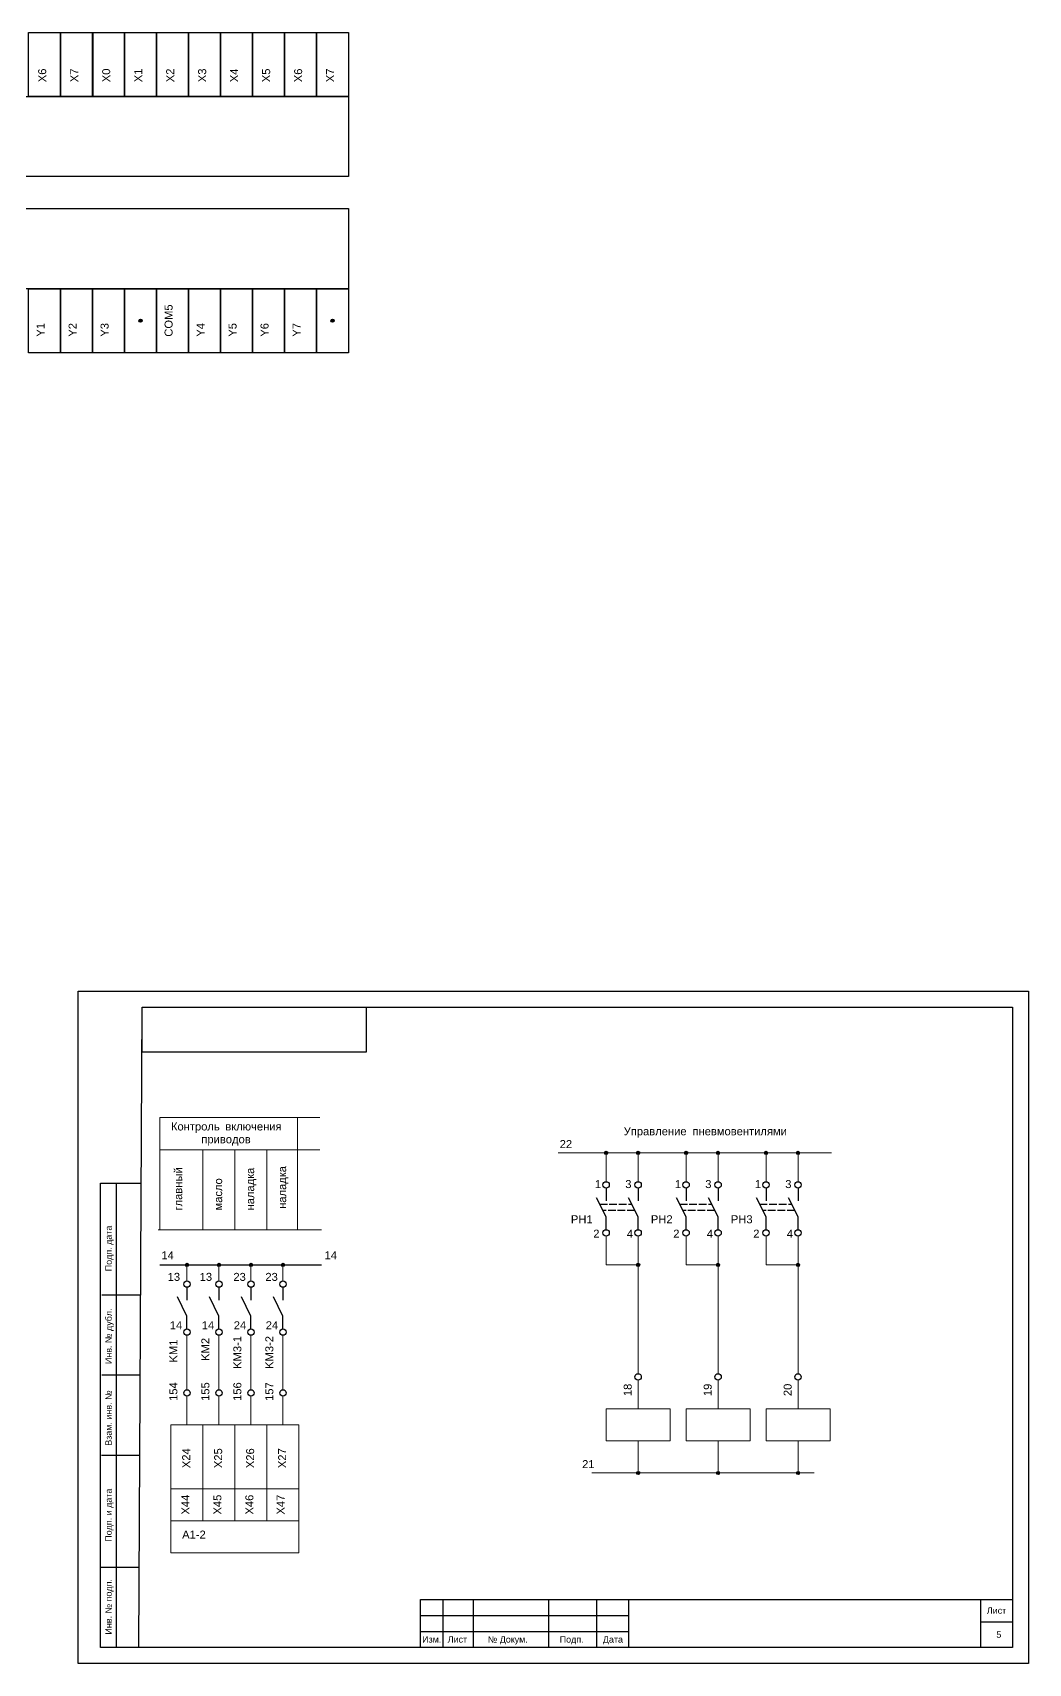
# Model space of a CAD drawing. Header units: millimetres. Extents: x 1674 to 4134, y 3039 to 4124.
# Drawn here: x 2962 to 3273, y 3614 to 4124 of the extents above; entities that cross this region are included whole.
import ezdxf

# ---------------------------------------------------------------- set-up
doc = ezdxf.new("R2010")
doc.units = ezdxf.units.MM
doc.linetypes.add('ACAD_ISO02W100', pattern=[15, 12, -3])
doc.layers.add('Аппаратура', color=7, linetype='Continuous', lineweight=20)
doc.layers.add('Рамки', color=7, linetype='Continuous', lineweight=25)
doc.styles.get("Standard").update_dxf_attribs({"font": 'arial.ttf'})

msp = doc.modelspace()

# ---------------------------------------------------------------- hatches: boundary and pattern name
h = msp.add_hatch(color=256)
h.dxf.hatch_style = 1
h.paths.add_polyline_path([(2996, 4034, 1), (2995, 4034, 1)])
h = msp.add_hatch(color=256)
h.dxf.hatch_style = 1
h.paths.add_polyline_path([(3056, 4034, 1), (3055, 4034, 1)])
h = msp.add_hatch(color=256)
h.dxf.hatch_style = 1
h.paths.add_polyline_path([(3141.5, 3774, 1), (3140.5, 3774, 1)])
h = msp.add_hatch(color=256)
h.dxf.hatch_style = 1
h.paths.add_polyline_path([(3151.5, 3774, 1), (3150.5, 3774, 1)])
h = msp.add_hatch(color=256)
h.dxf.hatch_style = 1
h.paths.add_polyline_path([(3166.5, 3774, 1), (3165.5, 3774, 1)])
h = msp.add_hatch(color=256)
h.dxf.hatch_style = 1
h.paths.add_polyline_path([(3176.5, 3774, 1), (3175.5, 3774, 1)])
h = msp.add_hatch(color=256)
h.dxf.hatch_style = 1
h.paths.add_polyline_path([(3191.5, 3774, 1), (3190.5, 3774, 1)])
h = msp.add_hatch(color=256)
h.dxf.hatch_style = 1
h.paths.add_polyline_path([(3201.5, 3774, 1), (3200.5, 3774, 1)])
h = msp.add_hatch(color=256)
h.dxf.hatch_style = 1
h.paths.add_polyline_path([(3010.5, 3739, 1), (3009.5, 3739, 1)])
h = msp.add_hatch(color=256)
h.dxf.hatch_style = 1
h.paths.add_polyline_path([(3020.5, 3739, 1), (3019.5, 3739, 1)])
h = msp.add_hatch(color=256)
h.dxf.hatch_style = 1
h.paths.add_polyline_path([(3030.5, 3739, 1), (3029.5, 3739, 1)])
h = msp.add_hatch(color=256)
h.dxf.hatch_style = 1
h.paths.add_polyline_path([(3040.5, 3739, 1), (3039.5, 3739, 1)])
h = msp.add_hatch(color=256)
h.dxf.hatch_style = 1
h.paths.add_polyline_path([(3151.5, 3739, 1), (3150.5, 3739, 1)])
h = msp.add_hatch(color=256)
h.dxf.hatch_style = 1
h.paths.add_polyline_path([(3176.5, 3739, 1), (3175.5, 3739, 1)])
h = msp.add_hatch(color=256)
h.dxf.hatch_style = 1
h.paths.add_polyline_path([(3201.5, 3739, 1), (3200.5, 3739, 1)])
h = msp.add_hatch(color=256)
h.dxf.hatch_style = 1
h.paths.add_polyline_path([(3151.5, 3674, 1), (3150.5, 3674, 1)])
h = msp.add_hatch(color=256)
h.dxf.hatch_style = 1
h.paths.add_polyline_path([(3176.5, 3674, 1), (3175.5, 3674, 1)])
h = msp.add_hatch(color=256)
h.dxf.hatch_style = 1
h.paths.add_polyline_path([(3201.5, 3674, 1), (3200.5, 3674, 1)])

# ---------------------------------------------------------------- linework, layer by layer
at = {"lineweight": 40}
msp.add_line((2980.5, 4124), (2980.5, 4104), dxfattribs=at)
for p, q in [((3141, 3763), (3141, 3759)), ((3151, 3763), (3151, 3759)), ((3166, 3763), (3166, 3759)), ((3176, 3763), (3176, 3759)), ((3191, 3763), (3191, 3759)), ((3201, 3763), (3201, 3759)), ((3141, 3754), (3138, 3760)), ((3151, 3754), (3148, 3760)), ((3166, 3754), (3163, 3760)), ((3176, 3754), (3173, 3760)), ((3191, 3754), (3188, 3760)), ((3201, 3754), (3198, 3760)), ((3141, 3750), (3141, 3754)), ((3151, 3750), (3151, 3754)), ((3166, 3750), (3166, 3754)), ((3176, 3750), (3176, 3754)), ((3191, 3750), (3191, 3754)), ((3201, 3750), (3201, 3754)), ((3001.5, 3739), (3052, 3739)), ((3010, 3732), (3010, 3728)), ((3020, 3732), (3020, 3728)), ((3030, 3732), (3030, 3728)), ((3040, 3732), (3040, 3728)), ((3010, 3723), (3007, 3729)), ((3020, 3723), (3017, 3729)), ((3030, 3723), (3027, 3729)), ((3040, 3723), (3037, 3729)), ((3010, 3719), (3010, 3723)), ((3020, 3719), (3020, 3723)), ((3030, 3719), (3030, 3723)), ((3040, 3719), (3040, 3723))]:
    msp.add_line(p, q)
for points in [[(2960.5, 4124), (2970.5, 4124), (2970.5, 4104), (2960.5, 4104)], [(2970.5, 4124), (2980.5, 4124), (2980.5, 4104), (2970.5, 4104)], [(2980.5, 4124), (2990.5, 4124), (2990.5, 4104), (2980.5, 4104)], [(2990.5, 4124), (3000.5, 4124), (3000.5, 4104), (2990.5, 4104)], [(3000.5, 4124), (3010.5, 4124), (3010.5, 4104), (3000.5, 4104)], [(3010.5, 4124), (3020.5, 4124), (3020.5, 4104), (3010.5, 4104)], [(3020.5, 4124), (3030.5, 4124), (3030.5, 4104), (3020.5, 4104)], [(3030.5, 4124), (3040.5, 4124), (3040.5, 4104), (3030.5, 4104)], [(3040.5, 4124), (3050.5, 4124), (3050.5, 4104), (3040.5, 4104)], [(3050.5, 4124), (3060.5, 4124), (3060.5, 4104), (3050.5, 4104)], [(2760.5, 4104), (3060.5, 4104), (3060.5, 4079), (2760.5, 4079)], [(3060.5, 4044), (2760.5, 4044), (2760.5, 4069), (3060.5, 4069)], [(2970.5, 4024), (2960.5, 4024), (2960.5, 4044), (2970.5, 4044)], [(2980.5, 4024), (2970.5, 4024), (2970.5, 4044), (2980.5, 4044)], [(2990.5, 4024), (2980.5, 4024), (2980.5, 4044), (2990.5, 4044)], [(3000.5, 4024), (2990.5, 4024), (2990.5, 4044), (3000.5, 4044)], [(3010.5, 4024), (3000.5, 4024), (3000.5, 4044), (3010.5, 4044)], [(3020.5, 4024), (3010.5, 4024), (3010.5, 4044), (3020.5, 4044)], [(3030.5, 4024), (3020.5, 4024), (3020.5, 4044), (3030.5, 4044)], [(3040.5, 4024), (3030.5, 4024), (3030.5, 4044), (3040.5, 4044)], [(3050.5, 4024), (3040.5, 4024), (3040.5, 4044), (3050.5, 4044)], [(3060.5, 4024), (3050.5, 4024), (3050.5, 4044), (3060.5, 4044)]]:
    msp.add_lwpolyline(points, close=True)
at = {"linetype": 'ACAD_ISO02W100', "ltscale": 0.2}
for points in [[(3139, 3758), (3149, 3758)], [(3150, 3756), (3140, 3756)], [(3164, 3758), (3174, 3758)], [(3175, 3756), (3165, 3756)], [(3189, 3758), (3199, 3758)], [(3200, 3756), (3190, 3756)]]:
    msp.add_lwpolyline(points, dxfattribs=at)
for centre, radius in [((2995.5, 4034), 0.5), ((3055.5, 4034), 0.5), ((3141, 3774), 0.5), ((3151, 3774), 0.5), ((3166, 3774), 0.5), ((3176, 3774), 0.5), ((3191, 3774), 0.5), ((3201, 3774), 0.5), ((3141, 3764), 1), ((3151, 3764), 1), ((3166, 3764), 1), ((3176, 3764), 1), ((3191, 3764), 1), ((3201, 3764), 1), ((3141, 3749), 1), ((3151, 3749), 1), ((3166, 3749), 1), ((3176, 3749), 1), ((3191, 3749), 1), ((3201, 3749), 1), ((3010, 3739), 0.5), ((3020, 3739), 0.5), ((3030, 3739), 0.5), ((3040, 3739), 0.5), ((3151, 3739), 0.5), ((3176, 3739), 0.5), ((3201, 3739), 0.5), ((3010, 3733), 1), ((3020, 3733), 1), ((3030, 3733), 1), ((3040, 3733), 1), ((3010, 3718), 1), ((3020, 3718), 1), ((3030, 3718), 1), ((3040, 3718), 1), ((3151, 3704), 1), ((3176, 3704), 1), ((3201, 3704), 1), ((3010, 3699), 1), ((3020, 3699), 1), ((3030, 3699), 1), ((3040, 3699), 1), ((3151, 3674), 0.5), ((3176, 3674), 0.5), ((3201, 3674), 0.5)]:
    msp.add_circle(centre, radius)
at = {"layer": 'Аппаратура'}
for p, q in [((3001.5, 3785), (3051.5, 3785)), ((3001.5, 3785), (3001.5, 3750)), ((3044.5, 3750), (3044.5, 3785)), ((3001.5, 3775), (3051.5, 3775)), ((3015, 3750), (3015, 3775)), ((3025, 3750), (3025, 3775)), ((3035, 3750), (3035, 3775)), ((3126, 3774), (3211.5, 3774)), ((3141, 3765), (3141, 3774)), ((3151, 3765), (3151, 3774)), ((3166, 3765), (3166, 3774)), ((3176, 3765), (3176, 3774)), ((3191, 3765), (3191, 3774)), ((3201, 3765), (3201, 3774)), ((3001, 3750), (3052, 3750)), ((3141, 3748), (3141, 3739)), ((3151, 3705), (3151, 3748)), ((3166, 3748), (3166, 3739)), ((3176, 3705), (3176, 3748)), ((3191, 3748), (3191, 3739)), ((3201, 3705), (3201, 3748)), ((3010, 3734), (3010, 3738.5)), ((3020, 3734), (3020, 3738.5)), ((3030, 3734), (3030, 3738.5)), ((3040, 3734), (3040, 3738.5)), ((3141, 3739), (3151, 3739)), ((3166, 3739), (3176, 3739)), ((3191, 3739), (3201, 3739)), ((3010, 3717), (3010, 3700)), ((3020, 3717), (3020, 3700)), ((3030, 3717), (3030, 3700)), ((3040, 3717), (3040, 3700)), ((3151, 3694), (3151, 3703)), ((3176, 3694), (3176, 3703)), ((3201, 3694), (3201, 3703)), ((3010, 3689), (3010, 3698)), ((3020, 3689), (3020, 3698)), ((3030, 3689), (3030, 3698)), ((3040, 3689), (3040, 3698)), ((3151, 3684), (3151, 3674)), ((3176, 3684), (3176, 3674)), ((3201, 3684), (3201, 3674)), ((3136.5, 3674), (3206, 3674))]:
    msp.add_line(p, q, dxfattribs=at)
for points in [[(3141, 3694), (3161, 3694), (3161, 3684), (3141, 3684)], [(3166, 3694), (3186, 3694), (3186, 3684), (3166, 3684)], [(3191, 3694), (3211, 3694), (3211, 3684), (3191, 3684)], [(3005, 3669), (3015, 3669), (3015, 3689), (3005, 3689)], [(3015, 3669), (3025, 3669), (3025, 3689), (3015, 3689)], [(3025, 3669), (3035, 3669), (3035, 3689), (3025, 3689)], [(3035, 3669), (3045, 3669), (3045, 3689), (3035, 3689)], [(3005, 3669), (3045, 3669), (3045, 3649), (3005, 3649)], [(3005, 3659), (3015, 3659), (3015, 3669), (3005, 3669)], [(3015, 3659), (3025, 3659), (3025, 3669), (3015, 3669)], [(3025, 3659), (3035, 3659), (3035, 3669), (3025, 3669)], [(3035, 3659), (3045, 3659), (3045, 3669), (3035, 3669)]]:
    msp.add_lwpolyline(points, close=True, dxfattribs=at)
at = {"layer": 'Рамки'}
for p, q in [((2995, 3619.5), (2996, 3819.5)), ((2996, 3819.5), (3268, 3819.5)), ((3268, 3819.5), (3268, 3619.5)), ((2983, 3764.5), (2995.72, 3764.5)), ((2983, 3619.5), (2983, 3764.5)), ((2988, 3619.5), (2988, 3764.5)), ((2995.42, 3729.5), (2983.42, 3729.5)), ((2995.42, 3704.5), (2983.42, 3704.5)), ((2995.3, 3679.5), (2983.3, 3679.5)), ((2995.12, 3644.5), (2983.12, 3644.5)), ((2995.12, 3644.5), (2983.12, 3644.5)), ((2995.12, 3644.5), (2983.12, 3644.5)), ((3090, 3634.5), (3090, 3619.5)), ((3099.5, 3634.5), (3099.5, 3619.5)), ((3123, 3634.5), (3123, 3619.5)), ((3138, 3634.5), (3138, 3619.5)), ((3258, 3634.5), (3258, 3619.5)), ((3083, 3629.5), (3148, 3629.5)), ((3083, 3624.5), (3148, 3624.5)), ((3258, 3627.5), (3268, 3627.5)), ((2995, 3619.5), (2983, 3619.5)), ((3268, 3619.5), (2995, 3619.5))]:
    msp.add_line(p, q, dxfattribs=at)
for points in [[(2976, 3824.5), (3273, 3824.5), (3273, 3614.5), (2976, 3614.5)], [(2996, 3819.5), (3066, 3819.5), (3066, 3805.5), (2996, 3805.5)], [(3083, 3619.5), (3083, 3634.5), (3268, 3634.5), (3268, 3619.5)], [(3083, 3634.5), (3148, 3634.5), (3148, 3619.5), (3083, 3619.5)]]:
    msp.add_lwpolyline(points, close=True, dxfattribs=at)

# ---------------------------------------------------------------- texts
for s, p in [('X6', (2966, 4108.5)), ('X7', (2976, 4108.5)), ('X0', (2986, 4108.5)), ('X1', (2996, 4108.5)), ('X2', (3006, 4108.5)), ('X3', (3016, 4108.5)), ('X4', (3026, 4108.5)), ('X5', (3036, 4108.5)), ('X6', (3046, 4108.5)), ('X7', (3056, 4108.5)), ('COM5', (3005.5, 4029)), ('Y1', (2965.5, 4029)), ('Y2', (2975.5, 4029)), ('Y3', (2985.5, 4029)), ('Y4', (3015.5, 4029)), ('Y5', (3025.5, 4029)), ('Y6', (3035.5, 4029)), ('Y7', (3045.5, 4029)), ('главный', (3008.5, 3756)), ('масло', (3021, 3756)), ('наладка', (3031, 3756)), ('наладка', (3041, 3756.5)), ('KM1', (3007, 3708.5)), ('KM2', (3017, 3709)), ('KM3-1', (3027, 3706.5)), ('KM3-2', (3037, 3706.5)), ('154', (3007, 3696.5)), ('155', (3017, 3696.5)), ('156', (3027, 3696.5)), ('157', (3037, 3696.5)), ('18', (3149, 3698)), ('19', (3174, 3698)), ('20', (3199, 3698)), ('X24', (3011, 3675.5)), ('X25', (3021, 3675.5)), ('X26', (3031, 3675.5)), ('X27', (3041, 3675.5)), ('X44', (3010.75, 3661)), ('X45', (3020.75, 3661)), ('X46', (3030.75, 3661)), ('X47', (3040.5, 3661))]:
    msp.add_text(s, height=2.5, rotation=90).set_placement(p)
for s, p in [('Контроль', (3005, 3781)), ('включения', (3022, 3781)), ('Управление', (3146.5, 3779.5)), ('пневмовентилями', (3168, 3779.5)), ('приводов', (3014.5, 3777)), ('22', (3126.5, 3775.5)), ('1', (3137.5, 3763)), ('3', (3147, 3763)), ('1', (3162.5, 3763)), ('3', (3172, 3763)), ('1', (3187.5, 3763)), ('3', (3197, 3763)), ('PH1', (3130, 3752)), ('2', (3137, 3747.5)), ('4', (3147.5, 3747.5)), ('PH2', (3155, 3752)), ('2', (3162, 3747.5)), ('4', (3172.5, 3747.5)), ('PH3', (3180, 3752)), ('2', (3187, 3747.5)), ('4', (3197.5, 3747.5)), ('14', (3002, 3740.75)), ('14', (3053, 3740.75)), ('13', (3003.97, 3734.01)), ('13', (3013.97, 3734.01)), ('23', (3024.51, 3734)), ('23', (3034.51, 3734)), ('14', (3004.62, 3718.88)), ('14', (3014.62, 3718.88)), ('24', (3024.62, 3718.88)), ('24', (3034.62, 3718.88)), ('21', (3133.5, 3675.5)), ('A1-2', (3008.5, 3653.5))]:
    msp.add_text(s, height=2.5).set_placement(p)
for s, p in [('Подп. дата', (2986.5, 3737)), ('Инв. № дубл.', (2986.5, 3708)), ('Взам. инв. №', (2986.5, 3682.5)), ('Подп. и дата', (2986.5, 3652.5)), ('Инв. № подп.', (2986.5, 3623.5))]:
    msp.add_text(s, height=2, rotation=90, dxfattribs=at).set_placement(p)
for s, p in [('Лист', (3260, 3630)), ('Изм.', (3083.5, 3621)), ('Лист', (3091.5, 3621)), ('№ Докум.', (3104, 3621)), ('Подп.', (3126.5, 3621)), ('Дата', (3140, 3621)), ('5', (3263, 3622.5))]:
    msp.add_text(s, height=2, dxfattribs=at).set_placement(p)

doc.saveas('drawing.dxf')
